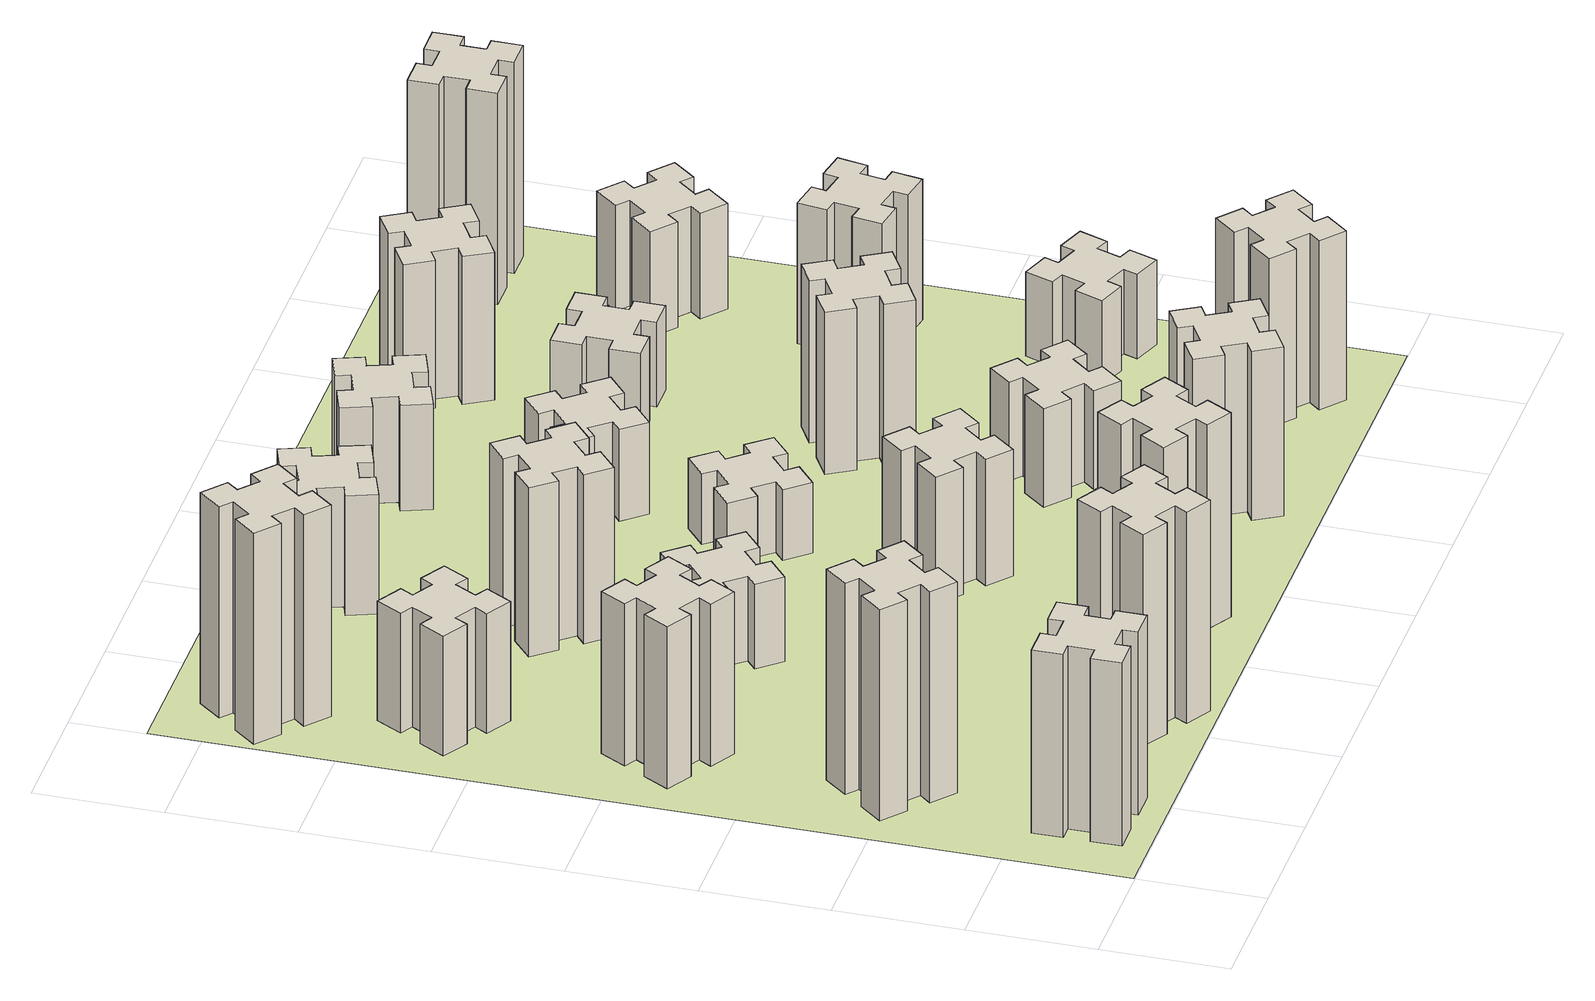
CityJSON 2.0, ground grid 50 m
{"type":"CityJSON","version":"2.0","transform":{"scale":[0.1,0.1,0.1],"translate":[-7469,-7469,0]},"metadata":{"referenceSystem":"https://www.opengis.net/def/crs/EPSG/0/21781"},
"CityObjects":{
"building1":{"type":"Building","attributes":{"class":"1000","function":"1000","usage":"1000","yearOfConstruction":2016,"roofType":"1000","measuredHeight":78,"storeysAboveGround":30,"storeysBelowGround":0},"geometry":[{"type":"Solid","lod":"1","boundaries":[[[[0,1,2,3,4,5,6,7,8,9,10,11,12,13,14,15,16,17,18,19]],[[17,16,20,21]],[[16,15,22,20]],[[15,14,23,22]],[[14,13,24,23]],[[13,12,25,24]],[[12,11,26,25]],[[11,10,27,26]],[[10,9,28,27]],[[9,8,29,28]],[[8,7,30,29]],[[7,6,31,30]],[[6,5,32,31]],[[5,4,33,32]],[[4,3,34,33]],[[3,2,35,34]],[[2,1,36,35]],[[1,0,37,36]],[[0,19,38,37]],[[19,18,39,38]],[[18,17,21,39]],[[24,25,26,27,28,29,30,31,32,33,34,35,36,37,38,39,21,20,22,23]]]]}]},
"building2":{"type":"Building","attributes":{"class":"1000","function":"1000","usage":"1000","yearOfConstruction":2016,"roofType":"1000","measuredHeight":90,"storeysAboveGround":30,"storeysBelowGround":0},"geometry":[{"type":"Solid","lod":"1","boundaries":[[[[40,41,42,43,44,45,46,47,48,49,50,51,52,53,54,55,56,57,58,59]],[[57,56,60,61]],[[56,55,62,60]],[[55,54,63,62]],[[54,53,64,63]],[[53,52,65,64]],[[52,51,66,65]],[[51,50,67,66]],[[50,49,68,67]],[[49,48,69,68]],[[48,47,70,69]],[[47,46,71,70]],[[46,45,72,71]],[[45,44,73,72]],[[44,43,74,73]],[[43,42,75,74]],[[42,41,76,75]],[[41,40,77,76]],[[40,59,78,77]],[[59,58,79,78]],[[58,57,61,79]],[[64,65,66,67,68,69,70,71,72,73,74,75,76,77,78,79,61,60,62,63]]]]}]},
"building3":{"type":"Building","attributes":{"class":"1000","function":"1000","usage":"1000","yearOfConstruction":2016,"roofType":"1000","measuredHeight":69,"storeysAboveGround":30,"storeysBelowGround":0},"geometry":[{"type":"Solid","lod":"1","boundaries":[[[[80,81,82,83,84,85,86,87,88,89,90,91,92,93,94,95,96,97,98,99]],[[97,96,100,101]],[[96,95,102,100]],[[95,94,103,102]],[[94,93,104,103]],[[93,92,105,104]],[[92,91,106,105]],[[91,90,107,106]],[[90,89,108,107]],[[89,88,109,108]],[[88,87,110,109]],[[87,86,111,110]],[[86,85,112,111]],[[85,84,113,112]],[[84,83,114,113]],[[83,82,115,114]],[[82,81,116,115]],[[81,80,117,116]],[[80,99,118,117]],[[99,98,119,118]],[[98,97,101,119]],[[104,105,106,107,108,109,110,111,112,113,114,115,116,117,118,119,101,100,102,103]]]]}]},
"building4":{"type":"Building","attributes":{"class":"1000","function":"1000","usage":"1000","yearOfConstruction":2016,"roofType":"1000","measuredHeight":51,"storeysAboveGround":30,"storeysBelowGround":0},"geometry":[{"type":"Solid","lod":"1","boundaries":[[[[120,121,122,123,124,125,126,127,128,129,130,131,132,133,134,135,136,137,138,139]],[[137,136,140,141]],[[136,135,142,140]],[[135,134,143,142]],[[134,133,144,143]],[[133,132,145,144]],[[132,131,146,145]],[[131,130,147,146]],[[130,129,148,147]],[[129,128,149,148]],[[128,127,150,149]],[[127,126,151,150]],[[126,125,152,151]],[[125,124,153,152]],[[124,123,154,153]],[[123,122,155,154]],[[122,121,156,155]],[[121,120,157,156]],[[120,139,158,157]],[[139,138,159,158]],[[138,137,141,159]],[[144,145,146,147,148,149,150,151,152,153,154,155,156,157,158,159,141,140,142,143]]]]}]},
"building5":{"type":"Building","attributes":{"class":"1000","function":"1000","usage":"1000","yearOfConstruction":2016,"roofType":"1000","measuredHeight":90,"storeysAboveGround":30,"storeysBelowGround":0},"geometry":[{"type":"Solid","lod":"1","boundaries":[[[[160,161,162,163,164,165,166,167,168,169,170,171,172,173,174,175,176,177,178,179]],[[177,176,180,181]],[[176,175,182,180]],[[175,174,183,182]],[[174,173,184,183]],[[173,172,185,184]],[[172,171,186,185]],[[171,170,187,186]],[[170,169,188,187]],[[169,168,189,188]],[[168,167,190,189]],[[167,166,191,190]],[[166,165,192,191]],[[165,164,193,192]],[[164,163,194,193]],[[163,162,195,194]],[[162,161,196,195]],[[161,160,197,196]],[[160,179,198,197]],[[179,178,199,198]],[[178,177,181,199]],[[184,185,186,187,188,189,190,191,192,193,194,195,196,197,198,199,181,180,182,183]]]]}]},
"building6":{"type":"Building","attributes":{"class":"1000","function":"1000","usage":"1000","yearOfConstruction":2016,"roofType":"1000","measuredHeight":90,"storeysAboveGround":30,"storeysBelowGround":0},"geometry":[{"type":"Solid","lod":"1","boundaries":[[[[200,201,202,203,204,205,206,207,208,209,210,211,212,213,214,215,216,217,218,219]],[[217,216,220,221]],[[216,215,222,220]],[[215,214,223,222]],[[214,213,224,223]],[[213,212,225,224]],[[212,211,226,225]],[[211,210,227,226]],[[210,209,228,227]],[[209,208,229,228]],[[208,207,230,229]],[[207,206,231,230]],[[206,205,232,231]],[[205,204,233,232]],[[204,203,234,233]],[[203,202,235,234]],[[202,201,236,235]],[[201,200,237,236]],[[200,219,238,237]],[[219,218,239,238]],[[218,217,221,239]],[[224,225,226,227,228,229,230,231,232,233,234,235,236,237,238,239,221,220,222,223]]]]}]},
"building7":{"type":"Building","attributes":{"class":"1000","function":"1000","usage":"1000","yearOfConstruction":2016,"roofType":"1000","measuredHeight":33,"storeysAboveGround":30,"storeysBelowGround":0},"geometry":[{"type":"Solid","lod":"1","boundaries":[[[[240,241,242,243,244,245,246,247,248,249,250,251,252,253,254,255,256,257,258,259]],[[257,256,260,261]],[[256,255,262,260]],[[255,254,263,262]],[[254,253,264,263]],[[253,252,265,264]],[[252,251,266,265]],[[251,250,267,266]],[[250,249,268,267]],[[249,248,269,268]],[[248,247,270,269]],[[247,246,271,270]],[[246,245,272,271]],[[245,244,273,272]],[[244,243,274,273]],[[243,242,275,274]],[[242,241,276,275]],[[241,240,277,276]],[[240,259,278,277]],[[259,258,279,278]],[[258,257,261,279]],[[264,265,266,267,268,269,270,271,272,273,274,275,276,277,278,279,261,260,262,263]]]]}]},
"building8":{"type":"Building","attributes":{"class":"1000","function":"1000","usage":"1000","yearOfConstruction":2016,"roofType":"1000","measuredHeight":36,"storeysAboveGround":30,"storeysBelowGround":0},"geometry":[{"type":"Solid","lod":"1","boundaries":[[[[280,281,282,283,284,285,286,287,288,289,290,291,292,293,294,295,296,297,298,299]],[[297,296,300,301]],[[296,295,302,300]],[[295,294,303,302]],[[294,293,304,303]],[[293,292,305,304]],[[292,291,306,305]],[[291,290,307,306]],[[290,289,308,307]],[[289,288,309,308]],[[288,287,310,309]],[[287,286,311,310]],[[286,285,312,311]],[[285,284,313,312]],[[284,283,314,313]],[[283,282,315,314]],[[282,281,316,315]],[[281,280,317,316]],[[280,299,318,317]],[[299,298,319,318]],[[298,297,301,319]],[[304,305,306,307,308,309,310,311,312,313,314,315,316,317,318,319,301,300,302,303]]]]}]},
"building9":{"type":"Building","attributes":{"class":"1000","function":"1000","usage":"1000","yearOfConstruction":2016,"roofType":"1000","measuredHeight":72,"storeysAboveGround":30,"storeysBelowGround":0},"geometry":[{"type":"Solid","lod":"1","boundaries":[[[[320,321,322,323,324,325,326,327,328,329,330,331,332,333,334,335,336,337,338,339]],[[337,336,340,341]],[[336,335,342,340]],[[335,334,343,342]],[[334,333,344,343]],[[333,332,345,344]],[[332,331,346,345]],[[331,330,347,346]],[[330,329,348,347]],[[329,328,349,348]],[[328,327,350,349]],[[327,326,351,350]],[[326,325,352,351]],[[325,324,353,352]],[[324,323,354,353]],[[323,322,355,354]],[[322,321,356,355]],[[321,320,357,356]],[[320,339,358,357]],[[339,338,359,358]],[[338,337,341,359]],[[344,345,346,347,348,349,350,351,352,353,354,355,356,357,358,359,341,340,342,343]]]]}]},
"building10":{"type":"Building","attributes":{"class":"1000","function":"1000","usage":"1000","yearOfConstruction":2016,"roofType":"1000","measuredHeight":87,"storeysAboveGround":30,"storeysBelowGround":0},"geometry":[{"type":"Solid","lod":"1","boundaries":[[[[360,361,362,363,364,365,366,367,368,369,370,371,372,373,374,375,376,377,378,379]],[[377,376,380,381]],[[376,375,382,380]],[[375,374,383,382]],[[374,373,384,383]],[[373,372,385,384]],[[372,371,386,385]],[[371,370,387,386]],[[370,369,388,387]],[[369,368,389,388]],[[368,367,390,389]],[[367,366,391,390]],[[366,365,392,391]],[[365,364,393,392]],[[364,363,394,393]],[[363,362,395,394]],[[362,361,396,395]],[[361,360,397,396]],[[360,379,398,397]],[[379,378,399,398]],[[378,377,381,399]],[[384,385,386,387,388,389,390,391,392,393,394,395,396,397,398,399,381,380,382,383]]]]}]},
"building11":{"type":"Building","attributes":{"class":"1000","function":"1000","usage":"1000","yearOfConstruction":2016,"roofType":"1000","measuredHeight":51,"storeysAboveGround":30,"storeysBelowGround":0},"geometry":[{"type":"Solid","lod":"1","boundaries":[[[[400,401,402,403,404,405,406,407,408,409,410,411,412,413,414,415,416,417,418,419]],[[417,416,420,421]],[[416,415,422,420]],[[415,414,423,422]],[[414,413,424,423]],[[413,412,425,424]],[[412,411,426,425]],[[411,410,427,426]],[[410,409,428,427]],[[409,408,429,428]],[[408,407,430,429]],[[407,406,431,430]],[[406,405,432,431]],[[405,404,433,432]],[[404,403,434,433]],[[403,402,435,434]],[[402,401,436,435]],[[401,400,437,436]],[[400,419,438,437]],[[419,418,439,438]],[[418,417,421,439]],[[424,425,426,427,428,429,430,431,432,433,434,435,436,437,438,439,421,420,422,423]]]]}]},
"building12":{"type":"Building","attributes":{"class":"1000","function":"1000","usage":"1000","yearOfConstruction":2016,"roofType":"1000","measuredHeight":54,"storeysAboveGround":30,"storeysBelowGround":0},"geometry":[{"type":"Solid","lod":"1","boundaries":[[[[440,441,442,443,444,445,446,447,448,449,450,451,452,453,454,455,456,457,458,459]],[[457,456,460,461]],[[456,455,462,460]],[[455,454,463,462]],[[454,453,464,463]],[[453,452,465,464]],[[452,451,466,465]],[[451,450,467,466]],[[450,449,468,467]],[[449,448,469,468]],[[448,447,470,469]],[[447,446,471,470]],[[446,445,472,471]],[[445,444,473,472]],[[444,443,474,473]],[[443,442,475,474]],[[442,441,476,475]],[[441,440,477,476]],[[440,459,478,477]],[[459,458,479,478]],[[458,457,461,479]],[[464,465,466,467,468,469,470,471,472,473,474,475,476,477,478,479,461,460,462,463]]]]}]},
"building13":{"type":"Building","attributes":{"class":"1000","function":"1000","usage":"1000","yearOfConstruction":2016,"roofType":"1000","measuredHeight":30,"storeysAboveGround":30,"storeysBelowGround":0},"geometry":[{"type":"Solid","lod":"1","boundaries":[[[[480,481,482,483,484,485,486,487,488,489,490,491,492,493,494,495,496,497,498,499]],[[497,496,500,501]],[[496,495,502,500]],[[495,494,503,502]],[[494,493,504,503]],[[493,492,505,504]],[[492,491,506,505]],[[491,490,507,506]],[[490,489,508,507]],[[489,488,509,508]],[[488,487,510,509]],[[487,486,511,510]],[[486,485,512,511]],[[485,484,513,512]],[[484,483,514,513]],[[483,482,515,514]],[[482,481,516,515]],[[481,480,517,516]],[[480,499,518,517]],[[499,498,519,518]],[[498,497,501,519]],[[504,505,506,507,508,509,510,511,512,513,514,515,516,517,518,519,501,500,502,503]]]]}]},
"building14":{"type":"Building","attributes":{"class":"1000","function":"1000","usage":"1000","yearOfConstruction":2016,"roofType":"1000","measuredHeight":72,"storeysAboveGround":30,"storeysBelowGround":0},"geometry":[{"type":"Solid","lod":"1","boundaries":[[[[520,521,522,523,524,525,526,527,528,529,530,531,532,533,534,535,536,537,538,539]],[[537,536,540,541]],[[536,535,542,540]],[[535,534,543,542]],[[534,533,544,543]],[[533,532,545,544]],[[532,531,546,545]],[[531,530,547,546]],[[530,529,548,547]],[[529,528,549,548]],[[528,527,550,549]],[[527,526,551,550]],[[526,525,552,551]],[[525,524,553,552]],[[524,523,554,553]],[[523,522,555,554]],[[522,521,556,555]],[[521,520,557,556]],[[520,539,558,557]],[[539,538,559,558]],[[538,537,541,559]],[[544,545,546,547,548,549,550,551,552,553,554,555,556,557,558,559,541,540,542,543]]]]}]},
"building15":{"type":"Building","attributes":{"class":"1000","function":"1000","usage":"1000","yearOfConstruction":2016,"roofType":"1000","measuredHeight":39,"storeysAboveGround":30,"storeysBelowGround":0},"geometry":[{"type":"Solid","lod":"1","boundaries":[[[[560,561,562,563,564,565,566,567,568,569,570,571,572,573,574,575,576,577,578,579]],[[577,576,580,581]],[[576,575,582,580]],[[575,574,583,582]],[[574,573,584,583]],[[573,572,585,584]],[[572,571,586,585]],[[571,570,587,586]],[[570,569,588,587]],[[569,568,589,588]],[[568,567,590,589]],[[567,566,591,590]],[[566,565,592,591]],[[565,564,593,592]],[[564,563,594,593]],[[563,562,595,594]],[[562,561,596,595]],[[561,560,597,596]],[[560,579,598,597]],[[579,578,599,598]],[[578,577,581,599]],[[584,585,586,587,588,589,590,591,592,593,594,595,596,597,598,599,581,580,582,583]]]]}]},
"building16":{"type":"Building","attributes":{"class":"1000","function":"1000","usage":"1000","yearOfConstruction":2016,"roofType":"1000","measuredHeight":45,"storeysAboveGround":30,"storeysBelowGround":0},"geometry":[{"type":"Solid","lod":"1","boundaries":[[[[600,601,602,603,604,605,606,607,608,609,610,611,612,613,614,615,616,617,618,619]],[[617,616,620,621]],[[616,615,622,620]],[[615,614,623,622]],[[614,613,624,623]],[[613,612,625,624]],[[612,611,626,625]],[[611,610,627,626]],[[610,609,628,627]],[[609,608,629,628]],[[608,607,630,629]],[[607,606,631,630]],[[606,605,632,631]],[[605,604,633,632]],[[604,603,634,633]],[[603,602,635,634]],[[602,601,636,635]],[[601,600,637,636]],[[600,619,638,637]],[[619,618,639,638]],[[618,617,621,639]],[[624,625,626,627,628,629,630,631,632,633,634,635,636,637,638,639,621,620,622,623]]]]}]},
"building17":{"type":"Building","attributes":{"class":"1000","function":"1000","usage":"1000","yearOfConstruction":2016,"roofType":"1000","measuredHeight":42,"storeysAboveGround":30,"storeysBelowGround":0},"geometry":[{"type":"Solid","lod":"1","boundaries":[[[[640,641,642,643,644,645,646,647,648,649,650,651,652,653,654,655,656,657,658,659]],[[657,656,660,661]],[[656,655,662,660]],[[655,654,663,662]],[[654,653,664,663]],[[653,652,665,664]],[[652,651,666,665]],[[651,650,667,666]],[[650,649,668,667]],[[649,648,669,668]],[[648,647,670,669]],[[647,646,671,670]],[[646,645,672,671]],[[645,644,673,672]],[[644,643,674,673]],[[643,642,675,674]],[[642,641,676,675]],[[641,640,677,676]],[[640,659,678,677]],[[659,658,679,678]],[[658,657,661,679]],[[664,665,666,667,668,669,670,671,672,673,674,675,676,677,678,679,661,660,662,663]]]]}]},
"building18":{"type":"Building","attributes":{"class":"1000","function":"1000","usage":"1000","yearOfConstruction":2016,"roofType":"1000","measuredHeight":69,"storeysAboveGround":30,"storeysBelowGround":0},"geometry":[{"type":"Solid","lod":"1","boundaries":[[[[680,681,682,683,684,685,686,687,688,689,690,691,692,693,694,695,696,697,698,699]],[[697,696,700,701]],[[696,695,702,700]],[[695,694,703,702]],[[694,693,704,703]],[[693,692,705,704]],[[692,691,706,705]],[[691,690,707,706]],[[690,689,708,707]],[[689,688,709,708]],[[688,687,710,709]],[[687,686,711,710]],[[686,685,712,711]],[[685,684,713,712]],[[684,683,714,713]],[[683,682,715,714]],[[682,681,716,715]],[[681,680,717,716]],[[680,699,718,717]],[[699,698,719,718]],[[698,697,701,719]],[[704,705,706,707,708,709,710,711,712,713,714,715,716,717,718,719,701,700,702,703]]]]}]},
"building19":{"type":"Building","attributes":{"class":"1000","function":"1000","usage":"1000","yearOfConstruction":2016,"roofType":"1000","measuredHeight":36,"storeysAboveGround":30,"storeysBelowGround":0},"geometry":[{"type":"Solid","lod":"1","boundaries":[[[[720,721,722,723,724,725,726,727,728,729,730,731,732,733,734,735,736,737,738,739]],[[737,736,740,741]],[[736,735,742,740]],[[735,734,743,742]],[[734,733,744,743]],[[733,732,745,744]],[[732,731,746,745]],[[731,730,747,746]],[[730,729,748,747]],[[729,728,749,748]],[[728,727,750,749]],[[727,726,751,750]],[[726,725,752,751]],[[725,724,753,752]],[[724,723,754,753]],[[723,722,755,754]],[[722,721,756,755]],[[721,720,757,756]],[[720,739,758,757]],[[739,738,759,758]],[[738,737,741,759]],[[744,745,746,747,748,749,750,751,752,753,754,755,756,757,758,759,741,740,742,743]]]]}]},
"building20":{"type":"Building","attributes":{"class":"1000","function":"1000","usage":"1000","yearOfConstruction":2016,"roofType":"1000","measuredHeight":72,"storeysAboveGround":30,"storeysBelowGround":0},"geometry":[{"type":"Solid","lod":"1","boundaries":[[[[760,761,762,763,764,765,766,767,768,769,770,771,772,773,774,775,776,777,778,779]],[[777,776,780,781]],[[776,775,782,780]],[[775,774,783,782]],[[774,773,784,783]],[[773,772,785,784]],[[772,771,786,785]],[[771,770,787,786]],[[770,769,788,787]],[[769,768,789,788]],[[768,767,790,789]],[[767,766,791,790]],[[766,765,792,791]],[[765,764,793,792]],[[764,763,794,793]],[[763,762,795,794]],[[762,761,796,795]],[[761,760,797,796]],[[760,779,798,797]],[[779,778,799,798]],[[778,777,781,799]],[[784,785,786,787,788,789,790,791,792,793,794,795,796,797,798,799,781,780,782,783]]]]}]},
"building21":{"type":"Building","attributes":{"class":"1000","function":"1000","usage":"1000","yearOfConstruction":2016,"roofType":"1000","measuredHeight":63,"storeysAboveGround":30,"storeysBelowGround":0},"geometry":[{"type":"Solid","lod":"1","boundaries":[[[[800,801,802,803,804,805,806,807,808,809,810,811,812,813,814,815,816,817,818,819]],[[817,816,820,821]],[[816,815,822,820]],[[815,814,823,822]],[[814,813,824,823]],[[813,812,825,824]],[[812,811,826,825]],[[811,810,827,826]],[[810,809,828,827]],[[809,808,829,828]],[[808,807,830,829]],[[807,806,831,830]],[[806,805,832,831]],[[805,804,833,832]],[[804,803,834,833]],[[803,802,835,834]],[[802,801,836,835]],[[801,800,837,836]],[[800,819,838,837]],[[819,818,839,838]],[[818,817,821,839]],[[824,825,826,827,828,829,830,831,832,833,834,835,836,837,838,839,821,820,822,823]]]]}]},
"building22":{"type":"Building","attributes":{"class":"1000","function":"1000","usage":"1000","yearOfConstruction":2016,"roofType":"1000","measuredHeight":36,"storeysAboveGround":30,"storeysBelowGround":0},"geometry":[{"type":"Solid","lod":"1","boundaries":[[[[840,841,842,843,844,845,846,847,848,849,850,851,852,853,854,855,856,857,858,859]],[[857,856,860,861]],[[856,855,862,860]],[[855,854,863,862]],[[854,853,864,863]],[[853,852,865,864]],[[852,851,866,865]],[[851,850,867,866]],[[850,849,868,867]],[[849,848,869,868]],[[848,847,870,869]],[[847,846,871,870]],[[846,845,872,871]],[[845,844,873,872]],[[844,843,874,873]],[[843,842,875,874]],[[842,841,876,875]],[[841,840,877,876]],[[840,859,878,877]],[[859,858,879,878]],[[858,857,861,879]],[[864,865,866,867,868,869,870,871,872,873,874,875,876,877,878,879,861,860,862,863]]]]}]},
"building23":{"type":"Building","attributes":{"class":"1000","function":"1000","usage":"1000","yearOfConstruction":2016,"roofType":"1000","measuredHeight":60,"storeysAboveGround":30,"storeysBelowGround":0},"geometry":[{"type":"Solid","lod":"1","boundaries":[[[[880,881,882,883,884,885,886,887,888,889,890,891,892,893,894,895,896,897,898,899]],[[897,896,900,901]],[[896,895,902,900]],[[895,894,903,902]],[[894,893,904,903]],[[893,892,905,904]],[[892,891,906,905]],[[891,890,907,906]],[[890,889,908,907]],[[889,888,909,908]],[[888,887,910,909]],[[887,886,911,910]],[[886,885,912,911]],[[885,884,913,912]],[[884,883,914,913]],[[883,882,915,914]],[[882,881,916,915]],[[881,880,917,916]],[[880,899,918,917]],[[899,898,919,918]],[[898,897,901,919]],[[904,905,906,907,908,909,910,911,912,913,914,915,916,917,918,919,901,900,902,903]]]]}]},
"building24":{"type":"Building","attributes":{"class":"1000","function":"1000","usage":"1000","yearOfConstruction":2016,"roofType":"1000","measuredHeight":45,"storeysAboveGround":30,"storeysBelowGround":0},"geometry":[{"type":"Solid","lod":"1","boundaries":[[[[920,921,922,923,924,925,926,927,928,929,930,931,932,933,934,935,936,937,938,939]],[[937,936,940,941]],[[936,935,942,940]],[[935,934,943,942]],[[934,933,944,943]],[[933,932,945,944]],[[932,931,946,945]],[[931,930,947,946]],[[930,929,948,947]],[[929,928,949,948]],[[928,927,950,949]],[[927,926,951,950]],[[926,925,952,951]],[[925,924,953,952]],[[924,923,954,953]],[[923,922,955,954]],[[922,921,956,955]],[[921,920,957,956]],[[920,939,958,957]],[[939,938,959,958]],[[938,937,941,959]],[[944,945,946,947,948,949,950,951,952,953,954,955,956,957,958,959,941,940,942,943]]]]}]},
"building25":{"type":"Building","attributes":{"class":"1000","function":"1000","usage":"1000","yearOfConstruction":2016,"roofType":"1000","measuredHeight":90,"storeysAboveGround":30,"storeysBelowGround":0},"geometry":[{"type":"Solid","lod":"1","boundaries":[[[[960,961,962,963,964,965,966,967,968,969,970,971,972,973,974,975,976,977,978,979]],[[977,976,980,981]],[[976,975,982,980]],[[975,974,983,982]],[[974,973,984,983]],[[973,972,985,984]],[[972,971,986,985]],[[971,970,987,986]],[[970,969,988,987]],[[969,968,989,988]],[[968,967,990,989]],[[967,966,991,990]],[[966,965,992,991]],[[965,964,993,992]],[[964,963,994,993]],[[963,962,995,994]],[[962,961,996,995]],[[961,960,997,996]],[[960,979,998,997]],[[979,978,999,998]],[[978,977,981,999]],[[984,985,986,987,988,989,990,991,992,993,994,995,996,997,998,999,981,980,982,983]]]]}]},
"landuse1":{"type":"LandUse","attributes":{"name":"plot1","function":"1010"},"geometry":[{"type":"MultiSurface","lod":"1","boundaries":[[[1000,1001,1002,1003]]]}]}
},
"vertices":[
[265,325,0],[265,225,0],[205,225,0],[205,105,0],[325,105,0],[325,165,0],[425,165,0],[425,105,0],[545,105,0],[545,225,0],[485,225,0],[485,325,0],[545,325,0],[545,445,0],[425,445,0],[425,385,0],[325,385,0],[325,445,0],[205,445,0],[205,325,0],[325,385,780],[325,445,780],[425,385,780],[425,445,780],[545,445,780],[545,325,780],[485,325,780],[485,225,780],[545,225,780],[545,105,780],[425,105,780],[425,165,780],[325,165,780],[325,105,780],[205,105,780],[205,225,780],[265,225,780],[265,325,780],[205,325,780],[205,445,780],
[484,1067,0],[408,1132,0],[446,1178,0],[354,1255,0],[277,1163,0],[323,1124,0],[259,1048,0],[213,1086,0],[136,994,0],[228,917,0],[266,963,0],[343,899,0],[304,853,0],[396,776,0],[473,868,0],[427,906,0],[492,983,0],[538,944,0],[615,1036,0],[523,1113,0],[492,983,900],[538,944,900],[427,906,900],[473,868,900],[396,776,900],[304,853,900],[343,899,900],[266,963,900],[228,917,900],[136,994,900],[213,1086,900],[259,1048,900],[323,1124,900],[277,1163,900],[354,1255,900],[446,1178,900],[408,1132,900],[484,1067,900],[523,1113,900],[615,1036,900],
[474,1926,0],[387,1976,0],[417,2028,0],[313,2088,0],[253,1984,0],[305,1954,0],[255,1867,0],[203,1897,0],[143,1793,0],[247,1733,0],[277,1785,0],[364,1735,0],[334,1683,0],[438,1623,0],[498,1727,0],[446,1757,0],[496,1844,0],[548,1814,0],[608,1918,0],[504,1978,0],[496,1844,690],[548,1814,690],[446,1757,690],[498,1727,690],[438,1623,690],[334,1683,690],[364,1735,690],[277,1785,690],[247,1733,690],[143,1793,690],[203,1897,690],[255,1867,690],[305,1954,690],[253,1984,690],[313,2088,690],[417,2028,690],[387,1976,690],[474,1926,690],[504,1978,690],[608,1918,690],
[446,2597,0],[496,2684,0],[548,2654,0],[608,2758,0],[504,2818,0],[474,2766,0],[387,2816,0],[417,2868,0],[313,2928,0],[253,2824,0],[305,2794,0],[255,2707,0],[203,2737,0],[143,2633,0],[247,2573,0],[277,2625,0],[364,2575,0],[334,2523,0],[438,2463,0],[498,2567,0],[364,2575,510],[334,2523,510],[277,2625,510],[247,2573,510],[143,2633,510],[203,2737,510],[255,2707,510],[305,2794,510],[253,2824,510],[313,2928,510],[417,2868,510],[387,2816,510],[474,2766,510],[504,2818,510],[608,2758,510],[548,2654,510],[496,2684,510],[446,2597,510],[498,2567,510],[438,2463,510],
[1214,346,0],[1127,396,0],[1157,448,0],[1053,508,0],[993,404,0],[1045,374,0],[995,287,0],[943,317,0],[883,213,0],[987,153,0],[1017,205,0],[1104,155,0],[1074,103,0],[1178,43,0],[1238,147,0],[1186,177,0],[1236,264,0],[1288,234,0],[1348,338,0],[1244,398,0],[1236,264,900],[1288,234,900],[1186,177,900],[1238,147,900],[1178,43,900],[1074,103,900],[1104,155,900],[1017,205,900],[987,153,900],[883,213,900],[943,317,900],[995,287,900],[1045,374,900],[993,404,900],[1053,508,900],[1157,448,900],[1127,396,900],[1214,346,900],[1244,398,900],[1348,338,900],
[384,3387,0],[308,3452,0],[346,3498,0],[254,3575,0],[177,3483,0],[223,3444,0],[159,3368,0],[113,3406,0],[36,3314,0],[128,3237,0],[166,3283,0],[243,3219,0],[204,3173,0],[296,3096,0],[373,3188,0],[327,3226,0],[392,3303,0],[438,3264,0],[515,3356,0],[423,3433,0],[392,3303,900],[438,3264,900],[327,3226,900],[373,3188,900],[296,3096,900],[204,3173,900],[243,3219,900],[166,3283,900],[128,3237,900],[36,3314,900],[113,3406,900],[159,3368,900],[223,3444,900],[177,3483,900],[254,3575,900],[346,3498,900],[308,3452,900],[384,3387,900],[423,3433,900],[515,3356,900],
[1083,1332,0],[1006,1267,0],[968,1313,0],[876,1236,0],[953,1144,0],[999,1183,0],[1063,1106,0],[1017,1068,0],[1094,976,0],[1186,1053,0],[1148,1099,0],[1224,1163,0],[1263,1117,0],[1355,1194,0],[1278,1286,0],[1232,1248,0],[1167,1324,0],[1213,1363,0],[1136,1455,0],[1044,1378,0],[1167,1324,330],[1213,1363,330],[1232,1248,330],[1278,1286,330],[1355,1194,330],[1263,1117,330],[1224,1163,330],[1148,1099,330],[1186,1053,330],[1094,976,330],[1017,1068,330],[1063,1106,330],[999,1183,330],[953,1144,330],[876,1236,330],[968,1313,330],[1006,1267,330],[1083,1332,330],[1044,1378,330],[1136,1455,330],
[1083,1972,0],[1006,1907,0],[968,1953,0],[876,1876,0],[953,1784,0],[999,1823,0],[1063,1746,0],[1017,1708,0],[1094,1616,0],[1186,1693,0],[1148,1739,0],[1224,1803,0],[1263,1757,0],[1355,1834,0],[1278,1926,0],[1232,1888,0],[1167,1964,0],[1213,2003,0],[1136,2095,0],[1044,2018,0],[1167,1964,360],[1213,2003,360],[1232,1888,360],[1278,1926,360],[1355,1834,360],[1263,1757,360],[1224,1803,360],[1148,1739,360],[1186,1693,360],[1094,1616,360],[1017,1708,360],[1063,1746,360],[999,1823,360],[953,1784,360],[876,1876,360],[968,1953,360],[1006,1907,360],[1083,1972,360],[1044,2018,360],[1136,2095,360],
[999,2463,0],[1063,2386,0],[1017,2348,0],[1094,2256,0],[1186,2333,0],[1148,2379,0],[1224,2443,0],[1263,2397,0],[1355,2474,0],[1278,2566,0],[1232,2528,0],[1167,2604,0],[1213,2643,0],[1136,2735,0],[1044,2658,0],[1083,2612,0],[1006,2547,0],[968,2593,0],[876,2516,0],[953,2424,0],[1006,2547,720],[968,2593,720],[1083,2612,720],[1044,2658,720],[1136,2735,720],[1213,2643,720],[1167,2604,720],[1232,2528,720],[1278,2566,720],[1355,2474,720],[1263,2397,720],[1224,2443,720],[1148,2379,720],[1186,2333,720],[1094,2256,720],[1017,2348,720],[1063,2386,720],[999,2463,720],[953,2424,720],[876,2516,720],
[1657,305,0],[1744,255,0],[1714,203,0],[1818,143,0],[1878,247,0],[1826,277,0],[1876,364,0],[1928,334,0],[1988,438,0],[1884,498,0],[1854,446,0],[1767,496,0],[1797,548,0],[1693,608,0],[1633,504,0],[1685,474,0],[1635,387,0],[1583,417,0],[1523,313,0],[1627,253,0],[1635,387,870],[1583,417,870],[1685,474,870],[1633,504,870],[1693,608,870],[1797,548,870],[1767,496,870],[1854,446,870],[1884,498,870],[1988,438,870],[1928,334,870],[1876,364,870],[1826,277,870],[1878,247,870],[1818,143,870],[1714,203,870],[1744,255,870],[1657,305,870],[1627,253,870],[1523,313,870],
[1125,3456,0],[1031,3422,0],[1010,3478,0],[897,3437,0],[939,3324,0],[995,3345,0],[1029,3251,0],[973,3230,0],[1014,3117,0],[1127,3159,0],[1106,3215,0],[1200,3249,0],[1220,3193,0],[1333,3234,0],[1292,3347,0],[1236,3326,0],[1202,3420,0],[1258,3440,0],[1217,3553,0],[1104,3512,0],[1202,3420,510],[1258,3440,510],[1236,3326,510],[1292,3347,510],[1333,3234,510],[1220,3193,510],[1200,3249,510],[1106,3215,510],[1127,3159,510],[1014,3117,510],[973,3230,510],[1029,3251,510],[995,3345,510],[939,3324,510],[897,3437,510],[1010,3478,510],[1031,3422,510],[1125,3456,510],[1104,3512,510],[1217,3553,510],
[1746,1163,0],[1823,1099,0],[1784,1053,0],[1876,976,0],[1953,1068,0],[1907,1106,0],[1972,1183,0],[2018,1144,0],[2095,1236,0],[2003,1313,0],[1964,1267,0],[1888,1332,0],[1926,1378,0],[1834,1455,0],[1757,1363,0],[1803,1324,0],[1739,1248,0],[1693,1286,0],[1616,1194,0],[1708,1117,0],[1739,1248,540],[1693,1286,540],[1803,1324,540],[1757,1363,540],[1834,1455,540],[1926,1378,540],[1888,1332,540],[1964,1267,540],[2003,1313,540],[2095,1236,540],[2018,1144,540],[1972,1183,540],[1907,1106,540],[1953,1068,540],[1876,976,540],[1784,1053,540],[1823,1099,540],[1746,1163,540],[1708,1117,540],[1616,1194,540],
[1972,1988,0],[1907,2064,0],[1953,2103,0],[1876,2195,0],[1784,2118,0],[1823,2072,0],[1746,2007,0],[1708,2053,0],[1616,1976,0],[1693,1884,0],[1739,1923,0],[1803,1846,0],[1757,1808,0],[1834,1716,0],[1926,1793,0],[1888,1839,0],[1964,1903,0],[2003,1857,0],[2095,1934,0],[2018,2026,0],[1964,1903,300],[2003,1857,300],[1888,1839,300],[1926,1793,300],[1834,1716,300],[1757,1808,300],[1803,1846,300],[1739,1923,300],[1693,1884,300],[1616,1976,300],[1708,2053,300],[1746,2007,300],[1823,2072,300],[1784,2118,300],[1876,2195,300],[1953,2103,300],[1907,2064,300],[1972,1988,300],[2018,2026,300],[2095,1934,300],
[2475,364,0],[2525,277,0],[2473,247,0],[2533,143,0],[2637,203,0],[2607,255,0],[2694,305,0],[2724,253,0],[2828,313,0],[2768,417,0],[2716,387,0],[2666,474,0],[2718,504,0],[2658,608,0],[2554,548,0],[2584,496,0],[2497,446,0],[2467,498,0],[2363,438,0],[2423,334,0],[2497,446,720],[2467,498,720],[2584,496,720],[2554,548,720],[2658,608,720],[2718,504,720],[2666,474,720],[2716,387,720],[2768,417,720],[2828,313,720],[2724,253,720],[2694,305,720],[2607,255,720],[2637,203,720],[2533,143,720],[2473,247,720],[2525,277,720],[2475,364,720],[2423,334,720],[2363,438,720],
[1988,2479,0],[2064,2543,0],[2103,2497,0],[2195,2574,0],[2118,2666,0],[2072,2628,0],[2007,2704,0],[2053,2743,0],[1976,2835,0],[1884,2758,0],[1923,2712,0],[1846,2647,0],[1808,2693,0],[1716,2616,0],[1793,2524,0],[1839,2563,0],[1903,2486,0],[1857,2448,0],[1934,2356,0],[2026,2433,0],[1903,2486,390],[1857,2448,390],[1839,2563,390],[1793,2524,390],[1716,2616,390],[1808,2693,390],[1846,2647,390],[1923,2712,390],[1884,2758,390],[1976,2835,390],[2053,2743,390],[2007,2704,390],[2072,2628,390],[2118,2666,390],[2195,2574,390],[2103,2497,390],[2064,2543,390],[1988,2479,390],[2026,2433,390],[1934,2356,390],
[1865,3456,0],[1771,3422,0],[1750,3478,0],[1637,3437,0],[1679,3324,0],[1735,3345,0],[1769,3251,0],[1713,3230,0],[1754,3117,0],[1867,3159,0],[1846,3215,0],[1940,3249,0],[1960,3193,0],[2073,3234,0],[2032,3347,0],[1976,3326,0],[1942,3420,0],[1998,3440,0],[1957,3553,0],[1844,3512,0],[1942,3420,450],[1998,3440,450],[1976,3326,450],[2032,3347,450],[2073,3234,450],[1960,3193,450],[1940,3249,450],[1846,3215,450],[1867,3159,450],[1754,3117,450],[1713,3230,450],[1769,3251,450],[1735,3345,450],[1679,3324,450],[1637,3437,450],[1750,3478,450],[1771,3422,450],[1865,3456,450],[1844,3512,450],[1957,3553,450],
[2647,906,0],[2712,983,0],[2758,944,0],[2835,1036,0],[2743,1113,0],[2704,1067,0],[2628,1132,0],[2666,1178,0],[2574,1255,0],[2497,1163,0],[2543,1124,0],[2479,1048,0],[2433,1086,0],[2356,994,0],[2448,917,0],[2486,963,0],[2563,899,0],[2524,853,0],[2616,776,0],[2693,868,0],[2563,899,420],[2524,853,420],[2486,963,420],[2448,917,420],[2356,994,420],[2433,1086,420],[2479,1048,420],[2543,1124,420],[2497,1163,420],[2574,1255,420],[2666,1178,420],[2628,1132,420],[2704,1067,420],[2743,1113,420],[2835,1036,420],[2758,944,420],[2712,983,420],[2647,906,420],[2693,868,420],[2616,776,420],
[2475,1744,0],[2525,1657,0],[2473,1627,0],[2533,1523,0],[2637,1583,0],[2607,1635,0],[2694,1685,0],[2724,1633,0],[2828,1693,0],[2768,1797,0],[2716,1767,0],[2666,1854,0],[2718,1884,0],[2658,1988,0],[2554,1928,0],[2584,1876,0],[2497,1826,0],[2467,1878,0],[2363,1818,0],[2423,1714,0],[2497,1826,690],[2467,1878,690],[2584,1876,690],[2554,1928,690],[2658,1988,690],[2718,1884,690],[2666,1854,690],[2716,1767,690],[2768,1797,690],[2828,1693,690],[2724,1633,690],[2694,1685,690],[2607,1635,690],[2637,1583,690],[2533,1523,690],[2473,1627,690],[2525,1657,690],[2475,1744,690],[2423,1714,690],[2363,1818,690],
[2645,2805,0],[2545,2805,0],[2545,2865,0],[2425,2865,0],[2425,2745,0],[2485,2745,0],[2485,2645,0],[2425,2645,0],[2425,2525,0],[2545,2525,0],[2545,2585,0],[2645,2585,0],[2645,2525,0],[2765,2525,0],[2765,2645,0],[2705,2645,0],[2705,2745,0],[2765,2745,0],[2765,2865,0],[2645,2865,0],[2705,2745,360],[2765,2745,360],[2705,2645,360],[2765,2645,360],[2765,2525,360],[2645,2525,360],[2645,2585,360],[2545,2585,360],[2545,2525,360],[2425,2525,360],[2425,2645,360],[2485,2645,360],[2485,2745,360],[2425,2745,360],[2425,2865,360],[2545,2865,360],[2545,2805,360],[2645,2805,360],[2645,2865,360],[2765,2865,360],
[3283,484,0],[3219,408,0],[3173,446,0],[3096,354,0],[3188,277,0],[3226,323,0],[3303,259,0],[3264,213,0],[3356,136,0],[3433,228,0],[3387,266,0],[3452,343,0],[3498,304,0],[3575,396,0],[3483,473,0],[3444,427,0],[3368,492,0],[3406,538,0],[3314,615,0],[3237,523,0],[3368,492,720],[3406,538,720],[3444,427,720],[3483,473,720],[3575,396,720],[3498,304,720],[3452,343,720],[3387,266,720],[3433,228,720],[3356,136,720],[3264,213,720],[3303,259,720],[3226,323,720],[3188,277,720],[3096,354,720],[3173,446,720],[3219,408,720],[3283,484,720],[3237,523,720],[3314,615,720],
[2716,3347,0],[2666,3434,0],[2718,3464,0],[2658,3568,0],[2554,3508,0],[2584,3456,0],[2497,3406,0],[2467,3458,0],[2363,3398,0],[2423,3294,0],[2475,3324,0],[2525,3237,0],[2473,3207,0],[2533,3103,0],[2637,3163,0],[2607,3215,0],[2694,3265,0],[2724,3213,0],[2828,3273,0],[2768,3377,0],[2694,3265,630],[2724,3213,630],[2607,3215,630],[2637,3163,630],[2533,3103,630],[2473,3207,630],[2525,3237,630],[2475,3324,630],[2423,3294,630],[2363,3398,630],[2467,3458,630],[2497,3406,630],[2584,3456,630],[2554,3508,630],[2658,3568,630],[2718,3464,630],[2666,3434,630],[2716,3347,630],[2768,3377,630],[2828,3273,630],
[3351,1029,0],[3445,995,0],[3424,939,0],[3537,897,0],[3578,1010,0],[3522,1031,0],[3556,1125,0],[3612,1104,0],[3653,1217,0],[3540,1258,0],[3520,1202,0],[3426,1236,0],[3447,1292,0],[3334,1333,0],[3293,1220,0],[3349,1200,0],[3315,1106,0],[3259,1127,0],[3217,1014,0],[3330,973,0],[3315,1106,360],[3259,1127,360],[3349,1200,360],[3293,1220,360],[3334,1333,360],[3447,1292,360],[3426,1236,360],[3520,1202,360],[3540,1258,360],[3653,1217,360],[3612,1104,360],[3556,1125,360],[3522,1031,360],[3578,1010,360],[3537,897,360],[3424,939,360],[3445,995,360],[3351,1029,360],[3330,973,360],[3217,1014,360],
[3267,1856,0],[3365,1838,0],[3355,1779,0],[3473,1758,0],[3494,1877,0],[3435,1887,0],[3452,1985,0],[3511,1975,0],[3532,2093,0],[3414,2114,0],[3404,2055,0],[3305,2072,0],[3316,2131,0],[3197,2152,0],[3177,2034,0],[3236,2024,0],[3218,1925,0],[3159,1936,0],[3138,1817,0],[3257,1797,0],[3218,1925,600],[3159,1936,600],[3236,2024,600],[3177,2034,600],[3197,2152,600],[3316,2131,600],[3305,2072,600],[3404,2055,600],[3414,2114,600],[3532,2093,600],[3511,1975,600],[3452,1985,600],[3435,1887,600],[3494,1877,600],[3473,1758,600],[3355,1779,600],[3365,1838,600],[3267,1856,600],[3257,1797,600],[3138,1817,600],
[3444,2747,0],[3368,2812,0],[3406,2858,0],[3314,2935,0],[3237,2843,0],[3283,2804,0],[3219,2728,0],[3173,2766,0],[3096,2674,0],[3188,2597,0],[3226,2643,0],[3303,2579,0],[3264,2533,0],[3356,2456,0],[3433,2548,0],[3387,2586,0],[3452,2663,0],[3498,2624,0],[3575,2716,0],[3483,2793,0],[3452,2663,450],[3498,2624,450],[3387,2586,450],[3433,2548,450],[3356,2456,450],[3264,2533,450],[3303,2579,450],[3226,2643,450],[3188,2597,450],[3096,2674,450],[3173,2766,450],[3219,2728,450],[3283,2804,450],[3237,2843,450],[3314,2935,450],[3406,2858,450],[3368,2812,450],[3444,2747,450],[3483,2793,450],[3575,2716,450],
[3285,3325,0],[3385,3325,0],[3385,3265,0],[3505,3265,0],[3505,3385,0],[3445,3385,0],[3445,3485,0],[3505,3485,0],[3505,3605,0],[3385,3605,0],[3385,3545,0],[3285,3545,0],[3285,3605,0],[3165,3605,0],[3165,3485,0],[3225,3485,0],[3225,3385,0],[3165,3385,0],[3165,3265,0],[3285,3265,0],[3225,3385,900],[3165,3385,900],[3225,3485,900],[3165,3485,900],[3165,3605,900],[3285,3605,900],[3285,3545,900],[3385,3545,900],[3385,3605,900],[3505,3605,900],[3505,3485,900],[3445,3485,900],[3445,3385,900],[3505,3385,900],[3505,3265,900],[3385,3265,900],[3385,3325,900],[3285,3325,900],[3285,3265,900],[3165,3265,900],
[5,3705,0],[3705,3705,0],[3705,5,0],[5,5,0]
]}
